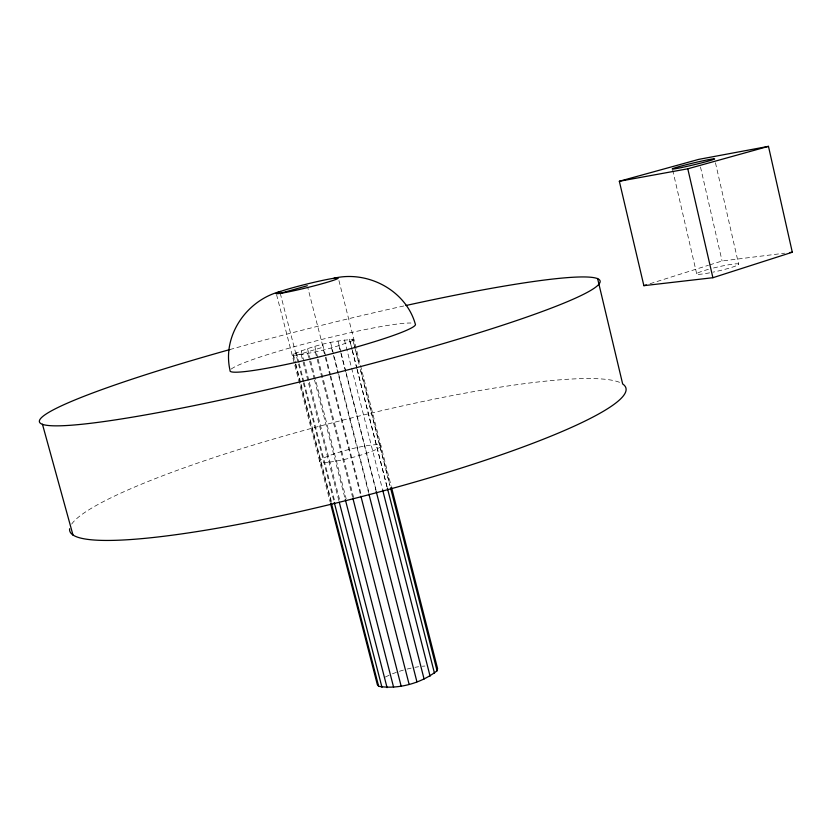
<?xml version="1.0" encoding="UTF-8"?>
<svg xmlns="http://www.w3.org/2000/svg" width="834" height="834" viewBox="0 0 834 834"><rect width="100%" height="100%" fill="white"/><g stroke="black" fill="none" stroke-linecap="round" stroke-linejoin="round"><path stroke-width="0.63" stroke-dasharray="4.17 3.13" d="M353.043 340.387L353.887 339.448C333.016 340.491 311.124 346.12 292.14 354.909L293.161 355.378C313.615 353.324 334.017 348.132 353.043 340.387L359.141 364.343M385.308 677.041L391.292 674.237M392.46 673.799L398.329 671.61M650.082 283.706L708.42 265.285M709.661 264.899L722.077 260.979L784.638 253.192M296.258 355.284L323.06 347.163L307.954 288.251M399.423 671.287L405.97 669.316M407.075 669.066L411.496 668.034M414.925 667.325L418.595 666.731M422.327 666.241L424.902 666.043M307.704 353.46L309.32 359.756M309.654 361.018L314.189 378.646M314.512 379.908L344.984 498.284M301.189 350.676L303.784 360.757M304.118 362.019L308.987 380.919M309.31 382.18L339.845 500.629M301.21 354.627L302.836 360.934M303.169 362.196L338.938 500.953M296.31 352.469L298.916 362.54M299.239 363.801L303.784 381.43M304.108 382.691L334.663 501.046M280.266 293.359L298.207 362.832M298.53 364.083L303.076 381.701M303.399 382.952L333.923 501.192M293.214 353.908L295.497 362.717M295.82 363.978L300.699 382.858M301.022 384.12L331.588 502.433M293.161 355.378L295.121 362.926M295.444 364.187L331.202 502.6M276.575 294.683L330.191 502.151M330.608 342.607L338.343 372.84M338.667 374.091L368.941 492.477M331.494 347.788L333.1 354.096M333.423 355.357L368.565 492.727M322.727 344.494L325.625 355.826M325.948 357.077L330.472 374.706M330.785 375.967L361.445 495.573M323.404 349.915L325.02 356.222M325.343 357.484L329.868 375.144M330.191 376.405L360.58 494.958M314.856 346.558L317.764 357.89M318.088 359.152L353.679 497.742M315.283 351.854L316.899 358.161M317.222 359.412L352.521 496.856M307.517 348.664L310.436 360.017M310.759 361.278L346.152 498.836M338.927 280.578L391.083 485.753M360.424 369.389L389.926 485.409L360.34 369.316M352.646 339.042L359.058 364.27M350.134 341.794L352.063 349.363M352.375 350.614L356.869 368.274M357.192 369.525L387.028 486.785M349.404 339.188L351.969 349.279M352.292 350.541L356.796 368.211M357.108 369.472L386.986 486.847M344.411 339.865L382.264 488.474M337.999 341.033L340.897 352.386M341.221 353.647L345.724 371.297M346.047 372.558L376.301 491.08M338.979 345.63L340.585 351.917M340.908 353.178L376.238 491.58M672.694 170.115L696.682 273.771M700.487 166.998L722.077 260.979M715.457 162.776L738.663 264.315M713.508 268.006A21.59 2.012 -13.1 0 1 738.695 264.222A21.59 2.012 -13.1 0 1 713.028 272.155M709.598 272.843A21.59 2.012 -13.1 0 1 696.64 274A21.59 2.012 -13.1 0 1 708.358 269.361M71.693 524.075A287.094 39.375 -14.4 0 1 341.294 420.524A287.094 39.375 -14.4 0 1 621.956 383.515M229.819 349.571A289.085 24.853 -14.1 0 1 404.667 305.786M231.237 369.055A95.587 8.152 -14.1 0 1 315.794 340.97A95.587 8.152 -14.1 0 1 410.912 323.029M329.461 462.088A31.619 4.295 -14.4 0 0 380.168 447.045A31.619 4.295 -14.4 0 0 341.221 451.632A31.619 4.295 -14.4 0 0 329.461 462.088"/><path stroke-width="1.25" d="M330.514 503.413L377.343 684.641L378.667 686.319C398.548 689.551 421.264 683.213 437.058 670.786L437.579 668.628L391.407 487.014M280.558 291.441C246.801 300 221.927 335.706 230.048 370.442A95.587 8.152 -14.1 0 0 323.717 355.774A95.587 8.152 -14.1 0 0 415.311 324.072C405.741 290.117 367.544 270.258 333.892 278.254M712.893 277.712L792.3 252.233L768.468 146.357L698.736 159.377L619.339 181.27L643.869 285.666L712.893 277.712L687.789 168.802L619.339 181.27M643.869 285.666L646.35 284.884M280.266 293.359L307.308 285.739M687.789 168.802L768.468 146.357M789.746 252.556L792.3 252.233M42.451 424.235L73.017 535.147M345.307 499.545L393.596 687.185M339.261 502.214L387.07 687.643M334.246 502.454L381.982 687.352M331.525 503.861L378.667 686.319M368.889 493.989L416.917 681.774M360.903 496.22L409.067 684.141M352.845 498.117L401.112 685.986M390.562 487.932L437.058 670.786M387.351 488.036L434.514 673.372M382.587 489.725L430.094 676.197M376.238 491.58L424.099 679.064M597.571 278.452L622.664 383.974A287.094 39.375 -14.4 0 1 366.262 495.396A287.094 39.375 -14.4 0 1 69.618 528.735M405.949 305.505A289.085 24.853 -14.1 0 1 547.865 309.414A289.085 24.853 -14.1 0 1 94.722 422.786A289.085 24.853 -14.1 0 1 229.819 349.571M681.764 167.509A21.736 0.938 -13.4 0 0 714.582 158.971A21.736 0.938 -13.4 0 0 684.078 165.288A21.736 0.938 -13.4 0 0 681.764 167.509M285.739 292.421A31.963 1.783 -13.9 0 0 337.374 278.775A31.963 1.783 -13.9 0 0 298.697 286.125A31.963 1.783 -13.9 0 0 285.739 292.421"/></g></svg>
